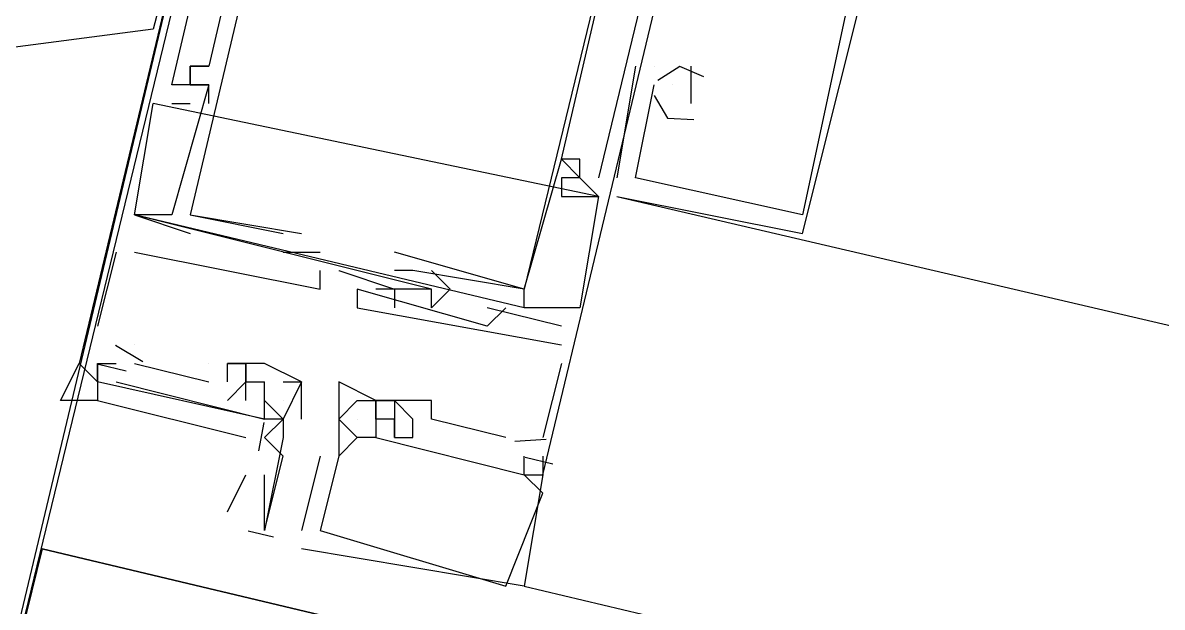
# Model space of a CAD drawing. Header units: feet. Extents: x -84 to 198, y -22 to 181.
# Drawn here: x 77.373 to 78.192, y 17.389 to 17.809 of the extents above; entities that cross this region are included whole.
import ezdxf

# ---------------------------------------------------------------- set-up
doc = ezdxf.new("R2010")
doc.units = ezdxf.units.FT
doc.layers.add('A-LINEA', color=7, linetype='CONTINUOUS')
doc.layers.add('A-MURO-CONCRETO', color=8, linetype='CONTINUOUS')

msp = doc.modelspace()

# ---------------------------------------------------------------- linework, layer by layer
at = {"layer": 'A-LINEA'}
for p, q in [((77.8933, 18.1378), (77.7867, 17.6978)), ((77.8933, 18.1378), (77.7867, 17.6978)), ((77.8933, 18.1378), (77.7867, 17.6978)), ((77.4933, 17.7778), (77.4933, 17.7778)), ((77.4933, 17.7778), (77.4933, 17.7778)), ((77.4933, 17.7778), (77.4933, 17.7778)), ((77.5067, 17.7778), (77.5067, 17.7778)), ((77.5067, 17.7778), (77.5067, 17.7778)), ((77.5067, 17.7778), (77.5067, 17.7778)), ((77.8133, 17.7778), (77.8, 17.6978)), ((77.8133, 17.7778), (77.8, 17.6978)), ((77.8133, 17.7778), (77.8, 17.6978)), ((77.8133, 17.7778), (77.8133, 17.7778)), ((77.8133, 17.7778), (77.8133, 17.7778)), ((77.8133, 17.7778), (77.8133, 17.7778)), ((77.8267, 17.7778), (77.8267, 17.7778)), ((77.8267, 17.7778), (77.8267, 17.7778)), ((77.8267, 17.7778), (77.8267, 17.7778)), ((77.8267, 17.7778), (77.8267, 17.7778)), ((77.8267, 17.7778), (77.8267, 17.7778)), ((77.8267, 17.7778), (77.8267, 17.7778)), ((77.8533, 17.7644), (77.8533, 17.7778)), ((77.8533, 17.7778), (77.8533, 17.7778)), ((77.8533, 17.7644), (77.8533, 17.7778)), ((77.8533, 17.7778), (77.8533, 17.7778)), ((77.8533, 17.7644), (77.8533, 17.7778)), ((77.8533, 17.7778), (77.8533, 17.7778)), ((77.48, 17.7644), (77.48, 17.7644)), ((77.48, 17.7644), (77.48, 17.7644)), ((77.48, 17.7644), (77.48, 17.7644)), ((77.4933, 17.7644), (77.4933, 17.7644)), ((77.4933, 17.7644), (77.4933, 17.7644)), ((77.4933, 17.7644), (77.4933, 17.7644)), ((77.4933, 17.7644), (77.4933, 17.7644)), ((77.4933, 17.7644), (77.4933, 17.7644)), ((77.4933, 17.7644), (77.4933, 17.7644)), ((77.5067, 17.7644), (77.5067, 17.7644)), ((77.5067, 17.7644), (77.5067, 17.7644)), ((77.5067, 17.7644), (77.5067, 17.7644)), ((77.5067, 17.7644), (77.5067, 17.7644)), ((77.5067, 17.7644), (77.5067, 17.7644)), ((77.5067, 17.7644), (77.5067, 17.7644)), ((77.8267, 17.7644), (77.8267, 17.7644)), ((77.8267, 17.7644), (77.8267, 17.7644)), ((77.8267, 17.7644), (77.8267, 17.7644)), ((77.8267, 17.7644), (77.8267, 17.7644)), ((77.8267, 17.7644), (77.8267, 17.7644)), ((77.8267, 17.7644), (77.8267, 17.7644)), ((77.84, 17.7644), (77.84, 17.7644)), ((77.84, 17.7644), (77.84, 17.7644)), ((77.84, 17.7644), (77.84, 17.7644)), ((77.8533, 17.7511), (77.8533, 17.7644)), ((77.8533, 17.7644), (77.8533, 17.7644)), ((77.8533, 17.7511), (77.8533, 17.7644)), ((77.8533, 17.7644), (77.8533, 17.7644)), ((77.8533, 17.7511), (77.8533, 17.7644)), ((77.8533, 17.7644), (77.8533, 17.7644)), ((77.7867, 17.6844), (77.4667, 17.7511)), ((77.4667, 17.7511), (77.4667, 17.7511)), ((77.7867, 17.6844), (77.4667, 17.7511)), ((77.4667, 17.7511), (77.4667, 17.7511)), ((77.7867, 17.6844), (77.4667, 17.7511)), ((77.4667, 17.7511), (77.4667, 17.7511)), ((77.48, 17.7511), (77.4933, 17.7511)), ((77.48, 17.7511), (77.48, 17.7511)), ((77.48, 17.7511), (77.4933, 17.7511)), ((77.48, 17.7511), (77.48, 17.7511)), ((77.48, 17.7511), (77.4933, 17.7511)), ((77.48, 17.7511), (77.48, 17.7511)), ((77.4933, 17.7511), (77.4933, 17.7511)), ((77.4933, 17.7511), (77.4933, 17.7511)), ((77.4933, 17.7511), (77.4933, 17.7511)), ((77.5067, 17.7511), (77.5067, 17.7511)), ((77.5067, 17.7511), (77.5067, 17.7511)), ((77.5067, 17.7511), (77.5067, 17.7511)), ((77.8533, 17.7511), (77.8533, 17.7511)), ((77.8533, 17.7511), (77.8533, 17.7511)), ((77.8533, 17.7511), (77.8533, 17.7511)), ((77.76, 17.7111), (77.76, 17.7111)), ((77.76, 17.7111), (77.76, 17.7111)), ((77.76, 17.7111), (77.76, 17.7111)), ((77.76, 17.7111), (77.76, 17.7111)), ((77.76, 17.7111), (77.76, 17.7111)), ((77.76, 17.7111), (77.76, 17.7111)), ((77.7733, 17.7111), (77.7733, 17.7111)), ((77.7733, 17.7111), (77.7733, 17.7111)), ((77.7733, 17.7111), (77.7733, 17.7111)), ((77.76, 17.6978), (77.76, 17.6978)), ((77.76, 17.6978), (77.76, 17.6978)), ((77.76, 17.6978), (77.76, 17.6978)), ((77.7733, 17.6978), (77.7733, 17.6978)), ((77.7733, 17.6978), (77.7733, 17.6978)), ((77.7733, 17.6978), (77.7733, 17.6978)), ((77.7733, 17.6978), (77.7733, 17.6978)), ((77.7733, 17.6978), (77.7733, 17.6978)), ((77.7733, 17.6978), (77.7733, 17.6978)), ((77.7867, 17.6978), (77.7867, 17.6978)), ((77.7867, 17.6978), (77.7867, 17.6978)), ((77.7867, 17.6978), (77.7867, 17.6978)), ((77.8, 17.6978), (77.8, 17.6978)), ((77.8, 17.6978), (77.8, 17.6978)), ((77.8, 17.6978), (77.8, 17.6978)), ((77.8133, 17.6978), (77.8133, 17.6978)), ((77.8133, 17.6978), (77.8133, 17.6978)), ((77.8133, 17.6978), (77.8133, 17.6978)), ((77.76, 17.6844), (77.76, 17.6844)), ((77.76, 17.6844), (77.76, 17.6844)), ((77.76, 17.6844), (77.76, 17.6844)), ((77.7867, 17.6844), (77.7867, 17.6844)), ((77.7867, 17.6844), (77.7867, 17.6844)), ((77.7867, 17.6844), (77.7867, 17.6844)), ((77.7867, 17.6844), (77.7867, 17.6844)), ((77.7867, 17.6844), (77.7867, 17.6844)), ((77.7867, 17.6844), (77.7867, 17.6844)), ((77.8, 17.6844), (77.8, 17.6844)), ((77.8, 17.6844), (77.8, 17.6844)), ((77.8, 17.6844), (77.8, 17.6844)), ((77.4533, 17.6711), (77.4533, 17.6711)), ((77.4533, 17.6711), (77.4533, 17.6711)), ((77.4533, 17.6711), (77.4533, 17.6711)), ((77.4533, 17.6711), (77.4533, 17.6711)), ((77.4533, 17.6711), (77.4533, 17.6711)), ((77.4533, 17.6711), (77.4533, 17.6711)), ((77.48, 17.6711), (77.48, 17.6711)), ((77.48, 17.6711), (77.48, 17.6711)), ((77.48, 17.6711), (77.48, 17.6711)), ((77.4933, 17.6711), (77.56, 17.6578)), ((77.4933, 17.6711), (77.4933, 17.6711)), ((77.4933, 17.6711), (77.4933, 17.6711)), ((77.4933, 17.6711), (77.56, 17.6578)), ((77.4933, 17.6711), (77.4933, 17.6711)), ((77.4933, 17.6711), (77.4933, 17.6711)), ((77.4933, 17.6711), (77.56, 17.6578)), ((77.4933, 17.6711), (77.4933, 17.6711)), ((77.4933, 17.6711), (77.4933, 17.6711)), ((77.9333, 17.6711), (77.9333, 17.6711)), ((77.9333, 17.6711), (77.9333, 17.6711)), ((77.9333, 17.6711), (77.9333, 17.6711)), ((77.4933, 17.6578), (77.4933, 17.6578)), ((77.4933, 17.6578), (77.4933, 17.6578)), ((77.4933, 17.6578), (77.4933, 17.6578)), ((77.56, 17.6578), (77.56, 17.6578)), ((77.56, 17.6578), (77.56, 17.6578)), ((77.56, 17.6578), (77.56, 17.6578)), ((77.5733, 17.6578), (77.5733, 17.6578)), ((77.5733, 17.6578), (77.5733, 17.6578)), ((77.5733, 17.6578), (77.5733, 17.6578)), ((77.9333, 17.6578), (77.9333, 17.6578)), ((77.9333, 17.6578), (77.9333, 17.6578)), ((77.9333, 17.6578), (77.9333, 17.6578)), ((77.44, 17.6444), (77.4267, 17.5911)), ((77.44, 17.6444), (77.4267, 17.5911)), ((77.44, 17.6444), (77.4267, 17.5911)), ((77.44, 17.6444), (77.44, 17.6444)), ((77.44, 17.6444), (77.44, 17.6444)), ((77.44, 17.6444), (77.44, 17.6444)), ((77.4533, 17.6444), (77.4533, 17.6444)), ((77.4533, 17.6444), (77.4533, 17.6444)), ((77.4533, 17.6444), (77.4533, 17.6444)), ((77.56, 17.6444), (77.56, 17.6444)), ((77.56, 17.6444), (77.56, 17.6444)), ((77.56, 17.6444), (77.56, 17.6444)), ((77.5733, 17.6444), (77.5733, 17.6444)), ((77.5733, 17.6444), (77.5733, 17.6444)), ((77.5733, 17.6444), (77.5733, 17.6444)), ((77.5733, 17.6444), (77.5733, 17.6444)), ((77.5733, 17.6444), (77.5733, 17.6444)), ((77.5733, 17.6444), (77.5733, 17.6444)), ((77.5867, 17.6444), (77.5867, 17.6444)), ((77.5867, 17.6444), (77.5867, 17.6444)), ((77.5867, 17.6444), (77.5867, 17.6444)), ((77.64, 17.6444), (77.64, 17.6444)), ((77.64, 17.6444), (77.64, 17.6444)), ((77.64, 17.6444), (77.64, 17.6444)), ((77.5867, 17.6311), (77.5867, 17.6311)), ((77.5867, 17.6311), (77.5867, 17.6311)), ((77.5867, 17.6311), (77.5867, 17.6311)), ((77.6, 17.6311), (77.6, 17.6311)), ((77.6, 17.6311), (77.6, 17.6311)), ((77.6, 17.6311), (77.6, 17.6311)), ((77.64, 17.6311), (77.64, 17.6311)), ((77.64, 17.6311), (77.64, 17.6311)), ((77.64, 17.6311), (77.64, 17.6311)), ((77.6533, 17.6311), (77.6533, 17.6311)), ((77.6533, 17.6311), (77.6533, 17.6311)), ((77.6533, 17.6311), (77.6533, 17.6311)), ((77.6667, 17.6311), (77.68, 17.6178)), ((77.6667, 17.6311), (77.6667, 17.6311)), ((77.6667, 17.6311), (77.68, 17.6178)), ((77.6667, 17.6311), (77.6667, 17.6311)), ((77.6667, 17.6311), (77.68, 17.6178)), ((77.6667, 17.6311), (77.6667, 17.6311)), ((77.5867, 17.6178), (77.5867, 17.6178)), ((77.5867, 17.6178), (77.5867, 17.6178)), ((77.5867, 17.6178), (77.5867, 17.6178)), ((77.6133, 17.6178), (77.6133, 17.6178)), ((77.6133, 17.6178), (77.6133, 17.6178)), ((77.6133, 17.6178), (77.6133, 17.6178)), ((77.6267, 17.6178), (77.6267, 17.6178)), ((77.6267, 17.6178), (77.6267, 17.6178)), ((77.6267, 17.6178), (77.6267, 17.6178)), ((77.64, 17.6178), (77.64, 17.6178)), ((77.64, 17.6178), (77.64, 17.6178)), ((77.64, 17.6178), (77.64, 17.6178)), ((77.64, 17.6178), (77.64, 17.6178)), ((77.64, 17.6178), (77.64, 17.6178)), ((77.64, 17.6178), (77.64, 17.6178)), ((77.64, 17.6178), (77.64, 17.6178)), ((77.64, 17.6178), (77.64, 17.6178)), ((77.64, 17.6178), (77.64, 17.6178)), ((77.6667, 17.6178), (77.6667, 17.6178)), ((77.6667, 17.6178), (77.6667, 17.6178)), ((77.6667, 17.6178), (77.6667, 17.6178)), ((77.6667, 17.6178), (77.6667, 17.6178)), ((77.6667, 17.6178), (77.6667, 17.6178)), ((77.6667, 17.6178), (77.6667, 17.6178)), ((77.6667, 17.6178), (77.6667, 17.6178)), ((77.6667, 17.6178), (77.6667, 17.6178)), ((77.6667, 17.6178), (77.6667, 17.6178)), ((77.68, 17.6178), (77.68, 17.6178)), ((77.68, 17.6178), (77.68, 17.6178)), ((77.68, 17.6178), (77.68, 17.6178)), ((77.7333, 17.6178), (77.7333, 17.6178)), ((77.7333, 17.6178), (77.7333, 17.6178)), ((77.7333, 17.6178), (77.7333, 17.6178)), ((77.7333, 17.6178), (77.7333, 17.6178)), ((77.7333, 17.6178), (77.7333, 17.6178)), ((77.7333, 17.6178), (77.7333, 17.6178)), ((77.7333, 17.6178), (77.7333, 17.6178)), ((77.7333, 17.6178), (77.7333, 17.6178)), ((77.7333, 17.6178), (77.7333, 17.6178)), ((77.6133, 17.6044), (77.6133, 17.6044)), ((77.6133, 17.6044), (77.6133, 17.6044)), ((77.6133, 17.6044), (77.6133, 17.6044)), ((77.64, 17.6044), (77.64, 17.6044)), ((77.64, 17.6044), (77.64, 17.6044)), ((77.64, 17.6044), (77.64, 17.6044)), ((77.6667, 17.6044), (77.6667, 17.6044)), ((77.6667, 17.6044), (77.6667, 17.6044)), ((77.6667, 17.6044), (77.6667, 17.6044)), ((77.76, 17.5911), (77.7067, 17.6044)), ((77.7067, 17.6044), (77.7067, 17.6044)), ((77.76, 17.5911), (77.7067, 17.6044)), ((77.7067, 17.6044), (77.7067, 17.6044)), ((77.76, 17.5911), (77.7067, 17.6044)), ((77.7067, 17.6044), (77.7067, 17.6044)), ((77.72, 17.6044), (77.72, 17.6044)), ((77.72, 17.6044), (77.72, 17.6044)), ((77.72, 17.6044), (77.72, 17.6044)), ((77.7333, 17.6044), (77.7333, 17.6044)), ((77.7333, 17.6044), (77.7333, 17.6044)), ((77.7333, 17.6044), (77.7333, 17.6044)), ((77.7333, 17.6044), (77.7333, 17.6044)), ((77.7333, 17.6044), (77.7333, 17.6044)), ((77.7333, 17.6044), (77.7333, 17.6044)), ((77.7733, 17.6044), (77.76, 17.6044)), ((77.76, 17.6044), (77.76, 17.6044)), ((77.76, 17.6044), (77.76, 17.6044)), ((77.7733, 17.6044), (77.76, 17.6044)), ((77.76, 17.6044), (77.76, 17.6044)), ((77.76, 17.6044), (77.76, 17.6044)), ((77.7733, 17.6044), (77.76, 17.6044)), ((77.76, 17.6044), (77.76, 17.6044)), ((77.76, 17.6044), (77.76, 17.6044)), ((77.7733, 17.6044), (77.7733, 17.6044)), ((77.7733, 17.6044), (77.7733, 17.6044)), ((77.7733, 17.6044), (77.7733, 17.6044)), ((77.4267, 17.5911), (77.4267, 17.5911)), ((77.4267, 17.5911), (77.4267, 17.5911)), ((77.4267, 17.5911), (77.4267, 17.5911)), ((77.7067, 17.5911), (77.7067, 17.5911)), ((77.7067, 17.5911), (77.7067, 17.5911)), ((77.7067, 17.5911), (77.7067, 17.5911)), ((77.76, 17.5911), (77.76, 17.5911)), ((77.76, 17.5911), (77.76, 17.5911)), ((77.76, 17.5911), (77.76, 17.5911)), ((77.4591, 17.5656), (77.4395, 17.5772)), ((77.4591, 17.5656), (77.4395, 17.5772)), ((77.4591, 17.5656), (77.4395, 17.5772)), ((77.44, 17.5778), (77.44, 17.5778)), ((77.44, 17.5778), (77.44, 17.5778)), ((77.44, 17.5778), (77.44, 17.5778)), ((77.44, 17.5778), (77.44, 17.5778)), ((77.44, 17.5778), (77.44, 17.5778)), ((77.44, 17.5778), (77.44, 17.5778)), ((77.4533, 17.5778), (77.4533, 17.5778)), ((77.4533, 17.5778), (77.4533, 17.5778)), ((77.4533, 17.5778), (77.4533, 17.5778)), ((77.4533, 17.5778), (77.4533, 17.5778)), ((77.4533, 17.5778), (77.4533, 17.5778)), ((77.4533, 17.5778), (77.4533, 17.5778)), ((77.76, 17.5778), (77.76, 17.5778)), ((77.76, 17.5778), (77.76, 17.5778)), ((77.76, 17.5778), (77.76, 17.5778)), ((77.4133, 17.5644), (77.4133, 17.5644)), ((77.4133, 17.5644), (77.4133, 17.5644)), ((77.4133, 17.5644), (77.4133, 17.5644)), ((77.4267, 17.5644), (77.4267, 17.5644)), ((77.4267, 17.5644), (77.4267, 17.5644)), ((77.4267, 17.5644), (77.4267, 17.5644)), ((77.4267, 17.5644), (77.4267, 17.5644)), ((77.4267, 17.5644), (77.4267, 17.5644)), ((77.4267, 17.5644), (77.4267, 17.5644)), ((77.4473, 17.5588), (77.4273, 17.5635)), ((77.4473, 17.5588), (77.4273, 17.5635)), ((77.4473, 17.5588), (77.4273, 17.5635)), ((77.44, 17.5644), (77.44, 17.5644)), ((77.44, 17.5644), (77.44, 17.5644)), ((77.44, 17.5644), (77.44, 17.5644)), ((77.44, 17.5644), (77.44, 17.5644)), ((77.44, 17.5644), (77.44, 17.5644)), ((77.44, 17.5644), (77.44, 17.5644)), ((77.4533, 17.5644), (77.5067, 17.5511)), ((77.4533, 17.5644), (77.4533, 17.5644)), ((77.4533, 17.5644), (77.5067, 17.5511)), ((77.4533, 17.5644), (77.4533, 17.5644)), ((77.4533, 17.5644), (77.5067, 17.5511)), ((77.4533, 17.5644), (77.4533, 17.5644)), ((77.5067, 17.5644), (77.5067, 17.5644)), ((77.5067, 17.5644), (77.5067, 17.5644)), ((77.5067, 17.5644), (77.5067, 17.5644)), ((77.52, 17.5644), (77.52, 17.5644)), ((77.5467, 17.5644), (77.52, 17.5644)), ((77.52, 17.5644), (77.52, 17.5644)), ((77.52, 17.5644), (77.52, 17.5644)), ((77.52, 17.5644), (77.52, 17.5644)), ((77.5467, 17.5644), (77.52, 17.5644)), ((77.52, 17.5644), (77.52, 17.5644)), ((77.52, 17.5644), (77.52, 17.5644)), ((77.52, 17.5644), (77.52, 17.5644)), ((77.5467, 17.5644), (77.52, 17.5644)), ((77.52, 17.5644), (77.52, 17.5644)), ((77.52, 17.5644), (77.52, 17.5644)), ((77.5333, 17.5644), (77.5333, 17.5644)), ((77.5333, 17.5644), (77.5333, 17.5644)), ((77.5333, 17.5644), (77.5333, 17.5644)), ((77.5333, 17.5644), (77.5333, 17.5644)), ((77.5333, 17.5644), (77.5333, 17.5644)), ((77.5333, 17.5644), (77.5333, 17.5644)), ((77.5467, 17.5644), (77.5467, 17.5644)), ((77.5467, 17.5644), (77.5467, 17.5644)), ((77.5467, 17.5644), (77.5467, 17.5644)), ((77.5467, 17.5644), (77.5467, 17.5644)), ((77.76, 17.5644), (77.7467, 17.5111)), ((77.76, 17.5644), (77.7467, 17.5111)), ((77.76, 17.5644), (77.7467, 17.5111)), ((77.76, 17.5644), (77.76, 17.5644)), ((77.76, 17.5644), (77.76, 17.5644)), ((77.76, 17.5644), (77.76, 17.5644)), ((77.4267, 17.5511), (77.4267, 17.5511)), ((77.4267, 17.5511), (77.4267, 17.5511)), ((77.4267, 17.5511), (77.4267, 17.5511)), ((77.44, 17.5511), (77.44, 17.5511)), ((77.44, 17.5511), (77.44, 17.5511)), ((77.44, 17.5511), (77.44, 17.5511)), ((77.5067, 17.5511), (77.5067, 17.5511)), ((77.5067, 17.5511), (77.5067, 17.5511)), ((77.5067, 17.5511), (77.5067, 17.5511)), ((77.52, 17.5511), (77.52, 17.5511)), ((77.52, 17.5511), (77.52, 17.5511)), ((77.52, 17.5511), (77.52, 17.5511)), ((77.5333, 17.5511), (77.5333, 17.5511)), ((77.5333, 17.5511), (77.5333, 17.5511)), ((77.5333, 17.5511), (77.5333, 17.5511)), ((77.5333, 17.5511), (77.5333, 17.5511)), ((77.5333, 17.5511), (77.5333, 17.5511)), ((77.5333, 17.5511), (77.5333, 17.5511)), ((77.5333, 17.5511), (77.5333, 17.5511)), ((77.5333, 17.5511), (77.5333, 17.5511)), ((77.5333, 17.5511), (77.5333, 17.5511)), ((77.5467, 17.5378), (77.5467, 17.5511)), ((77.5467, 17.5511), (77.5467, 17.5511)), ((77.5467, 17.5511), (77.5467, 17.5511)), ((77.5467, 17.5511), (77.5467, 17.5511)), ((77.5467, 17.5511), (77.5467, 17.5511)), ((77.5467, 17.5511), (77.5467, 17.5511)), ((77.56, 17.5511), (77.56, 17.5511)), ((77.5733, 17.5511), (77.5733, 17.5511)), ((77.5733, 17.5511), (77.5733, 17.5511)), ((77.6, 17.5511), (77.6, 17.5511)), ((77.6, 17.5511), (77.6, 17.5511)), ((77.6, 17.5511), (77.6, 17.5511)), ((77.52, 17.5378), (77.52, 17.5378)), ((77.52, 17.5378), (77.52, 17.5378)), ((77.52, 17.5378), (77.52, 17.5378)), ((77.5333, 17.5378), (77.5333, 17.5378)), ((77.5333, 17.5378), (77.5333, 17.5378)), ((77.5333, 17.5378), (77.5333, 17.5378)), ((77.5467, 17.5378), (77.5467, 17.5378)), ((77.5467, 17.5378), (77.5467, 17.5378)), ((77.5467, 17.5378), (77.5467, 17.5378)), ((77.5467, 17.5378), (77.5467, 17.5378)), ((77.5467, 17.5378), (77.5467, 17.5378)), ((77.5467, 17.5378), (77.5467, 17.5378)), ((77.56, 17.5378), (77.56, 17.5378)), ((77.5733, 17.5378), (77.5733, 17.5378)), ((77.6, 17.5378), (77.6, 17.5378)), ((77.6, 17.5378), (77.6, 17.5378)), ((77.6, 17.5378), (77.6, 17.5378)), ((77.6133, 17.5378), (77.6133, 17.5378)), ((77.6133, 17.5378), (77.6133, 17.5378)), ((77.6133, 17.5378), (77.6133, 17.5378)), ((77.6267, 17.5378), (77.6267, 17.5378)), ((77.6267, 17.5378), (77.6267, 17.5378)), ((77.6267, 17.5378), (77.6267, 17.5378)), ((77.6267, 17.5378), (77.6267, 17.5378)), ((77.6267, 17.5378), (77.6267, 17.5378)), ((77.6267, 17.5378), (77.6267, 17.5378)), ((77.6267, 17.5378), (77.6267, 17.5378)), ((77.6267, 17.5378), (77.6267, 17.5378)), ((77.6267, 17.5378), (77.6267, 17.5378)), ((77.64, 17.5378), (77.64, 17.5378)), ((77.64, 17.5378), (77.64, 17.5378)), ((77.64, 17.5378), (77.64, 17.5378)), ((77.64, 17.5378), (77.64, 17.5378)), ((77.64, 17.5378), (77.64, 17.5378)), ((77.64, 17.5378), (77.64, 17.5378)), ((77.6667, 17.5378), (77.6667, 17.5378)), ((77.6667, 17.5378), (77.6667, 17.5378)), ((77.6667, 17.5378), (77.6667, 17.5378)), ((77.5425, 17.5016), (77.5464, 17.5219)), ((77.5425, 17.5016), (77.5464, 17.5219)), ((77.5425, 17.5016), (77.5464, 17.5219)), ((77.5467, 17.5244), (77.5467, 17.5244)), ((77.5467, 17.5244), (77.5467, 17.5244)), ((77.5467, 17.5244), (77.5467, 17.5244)), ((77.5467, 17.5244), (77.5467, 17.5244)), ((77.56, 17.5244), (77.56, 17.5244)), ((77.56, 17.5244), (77.56, 17.5244)), ((77.56, 17.5244), (77.56, 17.5244)), ((77.56, 17.5244), (77.56, 17.5244)), ((77.5733, 17.5244), (77.5733, 17.5244)), ((77.6, 17.5244), (77.6, 17.5244)), ((77.6, 17.5244), (77.6, 17.5244)), ((77.6, 17.5244), (77.6, 17.5244)), ((77.6133, 17.5244), (77.6133, 17.5244)), ((77.6133, 17.5244), (77.6133, 17.5244)), ((77.6133, 17.5244), (77.6133, 17.5244)), ((77.6267, 17.5244), (77.6267, 17.5244)), ((77.6267, 17.5244), (77.6267, 17.5244)), ((77.6267, 17.5244), (77.6267, 17.5244)), ((77.6267, 17.5244), (77.6267, 17.5244)), ((77.6267, 17.5244), (77.6267, 17.5244)), ((77.6267, 17.5244), (77.6267, 17.5244)), ((77.6267, 17.5244), (77.6267, 17.5244)), ((77.6267, 17.5244), (77.6267, 17.5244)), ((77.6267, 17.5244), (77.6267, 17.5244)), ((77.64, 17.5244), (77.64, 17.5244)), ((77.64, 17.5244), (77.64, 17.5244)), ((77.64, 17.5244), (77.64, 17.5244)), ((77.64, 17.5244), (77.64, 17.5244)), ((77.64, 17.5244), (77.64, 17.5244)), ((77.64, 17.5244), (77.64, 17.5244)), ((77.64, 17.5244), (77.64, 17.5244)), ((77.64, 17.5244), (77.64, 17.5244)), ((77.64, 17.5244), (77.64, 17.5244)), ((77.6533, 17.5244), (77.6533, 17.5244)), ((77.6533, 17.5244), (77.6533, 17.5244)), ((77.6533, 17.5244), (77.6533, 17.5244)), ((77.6667, 17.5244), (77.6667, 17.5244)), ((77.6667, 17.5244), (77.6667, 17.5244)), ((77.6667, 17.5244), (77.6667, 17.5244)), ((77.5467, 17.5111), (77.5467, 17.5111)), ((77.56, 17.5111), (77.56, 17.5111)), ((77.56, 17.5111), (77.56, 17.5111)), ((77.6, 17.5111), (77.6, 17.5111)), ((77.6, 17.5111), (77.6, 17.5111)), ((77.6, 17.5111), (77.6, 17.5111)), ((77.6133, 17.5111), (77.6133, 17.5111)), ((77.6133, 17.5111), (77.6133, 17.5111)), ((77.6133, 17.5111), (77.6133, 17.5111)), ((77.6133, 17.5111), (77.6133, 17.5111)), ((77.6133, 17.5111), (77.6133, 17.5111)), ((77.6133, 17.5111), (77.6133, 17.5111)), ((77.6267, 17.5111), (77.6267, 17.5111)), ((77.6267, 17.5111), (77.6267, 17.5111)), ((77.6267, 17.5111), (77.6267, 17.5111)), ((77.6267, 17.5111), (77.6267, 17.5111)), ((77.6267, 17.5111), (77.6267, 17.5111)), ((77.6267, 17.5111), (77.6267, 17.5111)), ((77.64, 17.5111), (77.64, 17.5111)), ((77.64, 17.5111), (77.64, 17.5111)), ((77.64, 17.5111), (77.64, 17.5111)), ((77.64, 17.5111), (77.64, 17.5111)), ((77.64, 17.5111), (77.64, 17.5111)), ((77.64, 17.5111), (77.64, 17.5111)), ((77.6533, 17.5111), (77.6533, 17.5111)), ((77.6533, 17.5111), (77.6533, 17.5111)), ((77.6533, 17.5111), (77.6533, 17.5111)), ((77.72, 17.5111), (77.72, 17.5111)), ((77.72, 17.5111), (77.72, 17.5111)), ((77.72, 17.5111), (77.72, 17.5111)), ((77.7467, 17.5111), (77.7467, 17.5111)), ((77.7467, 17.5111), (77.7467, 17.5111)), ((77.7467, 17.5111), (77.7467, 17.5111)), ((77.7491, 17.5098), (77.7265, 17.5082)), ((77.7491, 17.5098), (77.7265, 17.5082)), ((77.7491, 17.5098), (77.7265, 17.5082)), ((77.56, 17.4978), (77.56, 17.4978)), ((77.5867, 17.4978), (77.5733, 17.4444)), ((77.5867, 17.4978), (77.5733, 17.4444)), ((77.5867, 17.4978), (77.5733, 17.4444)), ((77.5867, 17.4978), (77.5867, 17.4978)), ((77.5867, 17.4978), (77.5867, 17.4978)), ((77.5867, 17.4978), (77.5867, 17.4978)), ((77.6, 17.4978), (77.6, 17.4978)), ((77.6, 17.4978), (77.6, 17.4978)), ((77.6, 17.4978), (77.6, 17.4978)), ((77.6, 17.4978), (77.6, 17.4978)), ((77.6, 17.4978), (77.6, 17.4978)), ((77.6, 17.4978), (77.6, 17.4978)), ((77.7333, 17.4978), (77.7333, 17.4978)), ((77.7333, 17.4978), (77.7333, 17.4978)), ((77.7333, 17.4978), (77.7333, 17.4978)), ((77.754, 17.4921), (77.7339, 17.4968)), ((77.754, 17.4921), (77.7339, 17.4968)), ((77.754, 17.4921), (77.7339, 17.4968)), ((77.7467, 17.4978), (77.7467, 17.4978)), ((77.7467, 17.4978), (77.7467, 17.4978)), ((77.7467, 17.4978), (77.7467, 17.4978)), ((77.52, 17.4578), (77.5333, 17.4844)), ((77.7333, 17.4844), (77.7333, 17.4844)), ((77.7333, 17.4844), (77.7333, 17.4844)), ((77.7333, 17.4844), (77.7333, 17.4844)), ((77.7333, 17.4844), (77.7333, 17.4844)), ((77.7333, 17.4844), (77.7333, 17.4844)), ((77.7333, 17.4844), (77.7333, 17.4844)), ((77.7467, 17.4844), (77.7467, 17.4844)), ((77.7467, 17.4844), (77.7467, 17.4844)), ((77.7467, 17.4844), (77.7467, 17.4844)), ((77.7467, 17.4844), (77.7467, 17.4844)), ((77.7467, 17.4844), (77.7467, 17.4844)), ((77.7467, 17.4844), (77.7467, 17.4844)), ((77.7467, 17.4711), (77.7467, 17.4711)), ((77.7467, 17.4711), (77.7467, 17.4711)), ((77.7467, 17.4711), (77.7467, 17.4711)), ((77.5532, 17.4395), (77.5349, 17.4438)), ((77.5467, 17.4444), (77.5467, 17.4444)), ((77.5733, 17.4444), (77.5733, 17.4444)), ((77.5733, 17.4444), (77.5733, 17.4444)), ((77.5733, 17.4444), (77.5733, 17.4444)), ((77.5867, 17.4444), (77.5867, 17.4444)), ((77.5867, 17.4444), (77.5867, 17.4444)), ((77.5867, 17.4444), (77.5867, 17.4444)), ((77.3867, 17.4311), (89.6, 14.5378)), ((77.5733, 17.4311), (77.5733, 17.4311)), ((77.5733, 17.4311), (77.5733, 17.4311)), ((77.5733, 17.4311), (77.5733, 17.4311)), ((77.72, 17.4044), (77.72, 17.4044)), ((77.72, 17.4044), (77.72, 17.4044)), ((77.72, 17.4044), (77.72, 17.4044)), ((77.7333, 17.4044), (77.7333, 17.4044)), ((77.7333, 17.4044), (84.84, 15.7244)), ((77.7333, 17.4044), (77.7333, 17.4044)), ((77.7333, 17.4044), (77.7333, 17.4044))]:
    msp.add_line(p, q, dxfattribs=at)
for points in [[(126.2667, 36.6311), (119.2267, 38.2978), (119.16, 37.9644), (109.12, 40.3378), (105.48, 24.9378), (96.3733, 27.2578), (96.2667, 26.7644), (92.6933, 27.6178), (92.1333, 25.2311), (89.6, 14.5378), (77.3867, 17.4311), (77.2267, 16.7778), (73.6667, 17.6178), (72.7067, 13.6044), (71.9067, 10.1778)], [(77.5733, 18.2311), (77.2267, 16.7778), (72.8533, 17.8178), (73.2, 19.2711), (77.5733, 18.2311)], [(77.5067, 17.7511), (77.5067, 17.7644), (77.4933, 17.7644), (77.48, 17.7644), (77.5867, 18.2178), (77.6, 18.2044), (77.6, 18.1911), (77.6133, 18.2044), (77.7067, 18.1778), (77.7067, 18.1644), (77.7867, 18.1511), (77.7867, 18.1378), (77.8, 18.1378), (77.8, 18.1644), (77.72, 18.1778), (77.7333, 18.2044), (77.5733, 18.2311), (77.4133, 17.5644), (77.4267, 17.5511)], [(77.5067, 17.7511), (77.5067, 17.7644), (77.4933, 17.7644), (77.48, 17.7644), (77.5867, 18.2178), (77.6, 18.2044), (77.6, 18.1911), (77.6133, 18.2044), (77.7067, 18.1778), (77.7067, 18.1644), (77.7867, 18.1511), (77.7867, 18.1378), (77.8, 18.1378), (77.8, 18.1644), (77.72, 18.1778), (77.7333, 18.2044), (77.5733, 18.2311), (77.4133, 17.5644), (77.4267, 17.5511)], [(77.5067, 17.7511), (77.5067, 17.7644), (77.4933, 17.7644), (77.48, 17.7644), (77.5867, 18.2178), (77.6, 18.2044), (77.6, 18.1911), (77.6133, 18.2044), (77.7067, 18.1778), (77.7067, 18.1644), (77.7867, 18.1511), (77.7867, 18.1378), (77.8, 18.1378), (77.8, 18.1644), (77.72, 18.1778), (77.7333, 18.2044), (77.5733, 18.2311), (77.4133, 17.5644), (77.4267, 17.5511)], [(77.5867, 18.2044), (77.5867, 18.1778), (77.6, 18.1778), (77.5067, 17.7778), (77.4933, 17.7778), (77.4933, 17.7644), (77.5067, 17.7644), (77.48, 17.6711)], [(77.5867, 18.2044), (77.5867, 18.1778), (77.6, 18.1778), (77.5067, 17.7778), (77.4933, 17.7778), (77.4933, 17.7644), (77.5067, 17.7644), (77.48, 17.6711)], [(77.5867, 18.2044), (77.5867, 18.1778), (77.6, 18.1778), (77.5067, 17.7778), (77.4933, 17.7778), (77.4933, 17.7644), (77.5067, 17.7644), (77.48, 17.6711)], [(77.5867, 18.1778), (77.6933, 18.1644), (77.6933, 18.1511), (77.6133, 18.1778), (77.4933, 17.6711), (77.5733, 17.6578), (77.5733, 17.6578)], [(77.5867, 18.1778), (77.6933, 18.1644), (77.6933, 18.1511), (77.6133, 18.1778), (77.4933, 17.6711), (77.5733, 17.6578), (77.5733, 17.6578)], [(77.5867, 18.1778), (77.6933, 18.1644), (77.6933, 18.1511), (77.6133, 18.1778), (77.4933, 17.6711), (77.5733, 17.6578), (77.5733, 17.6578)], [(77.7733, 18.1511), (77.76, 18.1378), (77.8533, 18.1111), (77.7333, 17.6178), (77.64, 17.6444)], [(77.7733, 18.1511), (77.76, 18.1378), (77.8533, 18.1111), (77.7333, 17.6178), (77.64, 17.6444)], [(77.7733, 18.1511), (77.76, 18.1378), (77.8533, 18.1111), (77.7333, 17.6178), (77.64, 17.6444)], [(77.7467, 17.4978), (77.7467, 17.4844), (77.9067, 18.1511)], [(77.7467, 17.4978), (77.7467, 17.4844), (77.9067, 18.1511)], [(77.7467, 17.4978), (77.7467, 17.4844), (77.9067, 18.1511)], [(77.7333, 17.6178), (77.76, 17.7111), (77.7733, 17.6978), (77.7733, 17.7111), (77.76, 17.7111), (77.8533, 18.1111), (77.88, 18.1111), (77.88, 18.1378), (77.8933, 18.1378), (77.88, 18.1378), (77.8667, 18.1244), (77.7733, 18.1378)], [(77.7333, 17.6178), (77.76, 17.7111), (77.7733, 17.6978), (77.7733, 17.7111), (77.76, 17.7111), (77.8533, 18.1111), (77.88, 18.1111), (77.88, 18.1378), (77.8933, 18.1378), (77.88, 18.1378), (77.8667, 18.1244), (77.7733, 18.1378)], [(77.7333, 17.6178), (77.76, 17.7111), (77.7733, 17.6978), (77.7733, 17.7111), (77.76, 17.7111), (77.8533, 18.1111), (77.88, 18.1111), (77.88, 18.1378), (77.8933, 18.1378), (77.88, 18.1378), (77.8667, 18.1244), (77.7733, 18.1378)], [(77.5333, 18.0578), (77.4667, 17.8044), (76.8533, 17.7244)], [(77.8, 17.6844), (77.9333, 17.6578), (77.9867, 17.8711)], [(77.8, 17.6844), (77.9333, 17.6578), (77.9867, 17.8711)], [(77.8, 17.6844), (77.9333, 17.6578), (77.9867, 17.8711)], [(77.96, 17.8578), (77.9733, 17.8578), (77.9333, 17.6711), (77.8133, 17.6978), (77.8267, 17.7644)], [(77.96, 17.8578), (77.9733, 17.8578), (77.9333, 17.6711), (77.8133, 17.6978), (77.8267, 17.7644)], [(77.96, 17.8578), (77.9733, 17.8578), (77.9333, 17.6711), (77.8133, 17.6978), (77.8267, 17.7644)], [(77.4933, 17.7644), (77.4933, 17.7778), (77.4933, 17.7778), (77.5067, 17.7778)], [(77.4933, 17.7644), (77.4933, 17.7778), (77.4933, 17.7778), (77.5067, 17.7778)], [(77.4933, 17.7644), (77.4933, 17.7778), (77.4933, 17.7778), (77.5067, 17.7778)], [(77.8624, 17.7702), (77.8451, 17.7777), (77.8293, 17.7676)], [(77.8624, 17.7702), (77.8451, 17.7777), (77.8293, 17.7676)], [(77.8624, 17.7702), (77.8451, 17.7777), (77.8293, 17.7676)], [(77.8267, 17.7568), (77.8364, 17.7406), (77.8552, 17.7397)], [(77.8267, 17.7568), (77.8364, 17.7406), (77.8552, 17.7397)], [(77.8267, 17.7568), (77.8364, 17.7406), (77.8552, 17.7397)], [(77.6667, 17.6178), (77.4533, 17.6711), (77.4667, 17.7511)], [(77.6667, 17.6178), (77.4533, 17.6711), (77.4667, 17.7511)], [(77.6667, 17.6178), (77.4533, 17.6711), (77.4667, 17.7511)], [(77.7867, 17.6844), (77.7733, 17.6978), (77.76, 17.6978), (77.76, 17.6844), (77.7867, 17.6844), (77.7733, 17.6044)], [(77.7867, 17.6844), (77.7733, 17.6978), (77.76, 17.6978), (77.76, 17.6844), (77.7867, 17.6844), (77.7733, 17.6044)], [(77.7867, 17.6844), (77.7733, 17.6978), (77.76, 17.6978), (77.76, 17.6844), (77.7867, 17.6844), (77.7733, 17.6044)], [(77.8, 17.6844), (79.5733, 17.2711), (81.16, 16.8978)], [(77.76, 17.6044), (77.7333, 17.6044), (77.4533, 17.6711)], [(77.48, 17.6711), (77.4533, 17.6711), (77.4933, 17.6578)], [(77.76, 17.6044), (77.7333, 17.6044), (77.4533, 17.6711)], [(77.48, 17.6711), (77.4533, 17.6711), (77.4933, 17.6578)], [(77.76, 17.6044), (77.7333, 17.6044), (77.4533, 17.6711)], [(77.48, 17.6711), (77.4533, 17.6711), (77.4933, 17.6578)], [(77.4533, 17.6444), (77.5867, 17.6178), (77.5867, 17.6311)], [(77.4533, 17.6444), (77.5867, 17.6178), (77.5867, 17.6311)], [(77.4533, 17.6444), (77.5867, 17.6178), (77.5867, 17.6311)], [(77.56, 17.6444), (77.5733, 17.6444), (77.5867, 17.6444)], [(77.56, 17.6444), (77.5733, 17.6444), (77.5867, 17.6444)], [(77.56, 17.6444), (77.5733, 17.6444), (77.5867, 17.6444)], [(77.6, 17.6311), (77.64, 17.6178), (77.6267, 17.6178)], [(77.6, 17.6311), (77.64, 17.6178), (77.6267, 17.6178)], [(77.6, 17.6311), (77.64, 17.6178), (77.6267, 17.6178)], [(77.76, 17.6044), (77.7333, 17.6044), (77.7333, 17.6178), (77.6533, 17.6311), (77.64, 17.6311), (77.64, 17.6311)], [(77.76, 17.6044), (77.7333, 17.6044), (77.7333, 17.6178), (77.6533, 17.6311), (77.64, 17.6311), (77.64, 17.6311)], [(77.76, 17.6044), (77.7333, 17.6044), (77.7333, 17.6178), (77.6533, 17.6311), (77.64, 17.6311), (77.64, 17.6311)], [(77.72, 17.6044), (77.7067, 17.5911), (77.6133, 17.6178), (77.6133, 17.6044), (77.76, 17.5778)], [(77.72, 17.6044), (77.7067, 17.5911), (77.6133, 17.6178), (77.6133, 17.6044), (77.76, 17.5778)], [(77.72, 17.6044), (77.7067, 17.5911), (77.6133, 17.6178), (77.6133, 17.6044), (77.76, 17.5778)], [(77.68, 17.6178), (77.6667, 17.6044), (77.6667, 17.6178), (77.64, 17.6178), (77.64, 17.6044)], [(77.68, 17.6178), (77.6667, 17.6044), (77.6667, 17.6178), (77.64, 17.6178), (77.64, 17.6044)], [(77.68, 17.6178), (77.6667, 17.6044), (77.6667, 17.6178), (77.64, 17.6178), (77.64, 17.6044)], [(77.4267, 17.5644), (77.4267, 17.5511), (77.4267, 17.5378), (77.4, 17.5378), (77.4133, 17.5644), (77.4267, 17.5511), (77.4267, 17.5644), (77.44, 17.5644)], [(77.52, 17.5511), (77.52, 17.5644), (77.5333, 17.5644), (77.5333, 17.5511), (77.5333, 17.5644), (77.5333, 17.5511), (77.5467, 17.5511)], [(77.52, 17.5511), (77.52, 17.5644), (77.5333, 17.5644), (77.5333, 17.5511), (77.5333, 17.5644), (77.5333, 17.5511), (77.5467, 17.5511)], [(77.52, 17.5511), (77.52, 17.5644), (77.5333, 17.5644), (77.5333, 17.5511), (77.5333, 17.5644), (77.5333, 17.5511), (77.5467, 17.5511)], [(77.5733, 17.5244), (77.5733, 17.5378), (77.5733, 17.5511), (77.5467, 17.5644), (77.5467, 17.5644)], [(77.5467, 17.5244), (77.4267, 17.5511), (77.4267, 17.5378), (77.5333, 17.5111)], [(77.5467, 17.5244), (77.4267, 17.5511), (77.4267, 17.5378), (77.5333, 17.5111)], [(77.5467, 17.5244), (77.4267, 17.5511), (77.4267, 17.5378), (77.5333, 17.5111)], [(77.44, 17.5511), (77.5467, 17.5244), (77.5467, 17.5378)], [(77.44, 17.5511), (77.5467, 17.5244), (77.5467, 17.5378)], [(77.44, 17.5511), (77.5467, 17.5244), (77.5467, 17.5378)], [(77.5333, 17.5378), (77.5333, 17.5511), (77.52, 17.5378)], [(77.5333, 17.5378), (77.5333, 17.5511), (77.52, 17.5378)], [(77.5333, 17.5378), (77.5333, 17.5511), (77.52, 17.5378)], [(77.56, 17.5244), (77.56, 17.5244), (77.5467, 17.5244), (77.5467, 17.5378), (77.5467, 17.5378), (77.5467, 17.5511), (77.5467, 17.5511), (77.5467, 17.5511)], [(77.56, 17.5511), (77.5733, 17.5511), (77.56, 17.5244)], [(77.6267, 17.5111), (77.6133, 17.5111), (77.6133, 17.5111), (77.6, 17.5244), (77.6133, 17.5378), (77.6267, 17.5378), (77.6267, 17.5244), (77.6267, 17.5244), (77.6267, 17.5244), (77.6267, 17.5378), (77.6267, 17.5378), (77.6267, 17.5378), (77.6267, 17.5378), (77.6, 17.5511), (77.6, 17.5378), (77.6, 17.5111), (77.6, 17.4978)], [(77.6267, 17.5111), (77.6133, 17.5111), (77.6133, 17.5111), (77.6, 17.5244), (77.6133, 17.5378), (77.6267, 17.5378), (77.6267, 17.5244), (77.6267, 17.5244), (77.6267, 17.5244), (77.6267, 17.5378), (77.6267, 17.5378), (77.6267, 17.5378), (77.6267, 17.5378), (77.6, 17.5511), (77.6, 17.5378), (77.6, 17.5111), (77.6, 17.4978)], [(77.6267, 17.5111), (77.6133, 17.5111), (77.6133, 17.5111), (77.6, 17.5244), (77.6133, 17.5378), (77.6267, 17.5378), (77.6267, 17.5244), (77.6267, 17.5244), (77.6267, 17.5244), (77.6267, 17.5378), (77.6267, 17.5378), (77.6267, 17.5378), (77.6267, 17.5378), (77.6, 17.5511), (77.6, 17.5378), (77.6, 17.5111), (77.6, 17.4978)], [(77.5467, 17.5111), (77.56, 17.5244), (77.5467, 17.5378)], [(77.72, 17.5111), (77.6667, 17.5244), (77.6667, 17.5378), (77.6267, 17.5378), (77.64, 17.5378), (77.64, 17.5244), (77.64, 17.5111), (77.6533, 17.5111), (77.6533, 17.5244), (77.64, 17.5378)], [(77.72, 17.5111), (77.6667, 17.5244), (77.6667, 17.5378), (77.6267, 17.5378), (77.64, 17.5378), (77.64, 17.5244), (77.64, 17.5111), (77.6533, 17.5111), (77.6533, 17.5244), (77.64, 17.5378)], [(77.72, 17.5111), (77.6667, 17.5244), (77.6667, 17.5378), (77.6267, 17.5378), (77.64, 17.5378), (77.64, 17.5244), (77.64, 17.5111), (77.6533, 17.5111), (77.6533, 17.5244), (77.64, 17.5378)], [(77.56, 17.5244), (77.56, 17.5111), (77.5467, 17.4444), (77.5467, 17.4444), (77.56, 17.4978), (77.56, 17.4978), (77.5467, 17.5111)], [(77.64, 17.5111), (77.64, 17.5244), (77.6267, 17.5244), (77.6267, 17.5111), (77.7333, 17.4844), (77.7333, 17.4978)], [(77.64, 17.5111), (77.64, 17.5244), (77.6267, 17.5244), (77.6267, 17.5111), (77.7333, 17.4844), (77.7333, 17.4978)], [(77.64, 17.5111), (77.64, 17.5244), (77.6267, 17.5244), (77.6267, 17.5111), (77.7333, 17.4844), (77.7333, 17.4978)], [(77.6133, 17.5111), (77.6, 17.4978), (77.6, 17.4978), (77.6, 17.4978), (77.6, 17.4978), (77.5867, 17.4444), (77.5867, 17.4444), (77.72, 17.4044), (77.72, 17.4044), (77.7467, 17.4711), (77.7333, 17.4844), (77.7467, 17.4844), (77.7333, 17.4044), (77.7333, 17.4044), (77.5733, 17.4311)], [(77.6133, 17.5111), (77.6, 17.4978), (77.6, 17.4978), (77.6, 17.4978), (77.6, 17.4978), (77.5867, 17.4444), (77.5867, 17.4444), (77.72, 17.4044), (77.72, 17.4044), (77.7467, 17.4711), (77.7333, 17.4844), (77.7467, 17.4844), (77.7333, 17.4044), (77.7333, 17.4044), (77.5733, 17.4311)], [(77.6133, 17.5111), (77.6, 17.4978), (77.6, 17.4978), (77.6, 17.4978), (77.6, 17.4978), (77.5867, 17.4444), (77.5867, 17.4444), (77.72, 17.4044), (77.72, 17.4044), (77.7467, 17.4711), (77.7333, 17.4844), (77.7467, 17.4844), (77.7333, 17.4044), (77.7333, 17.4044), (77.5733, 17.4311)], [(77.5467, 17.4444), (77.5467, 17.4844), (77.5467, 17.4844)]]:
    msp.add_lwpolyline(points, dxfattribs=at)
at = {"layer": 'A-MURO-CONCRETO'}
msp.add_lwpolyline([(72.8533, 17.8178), (77.48, 17.8178), (77.2267, 16.7778), (72.8533, 17.8178), (72.8533, 17.8178)], dxfattribs=at)

doc.saveas('drawing.dxf')
